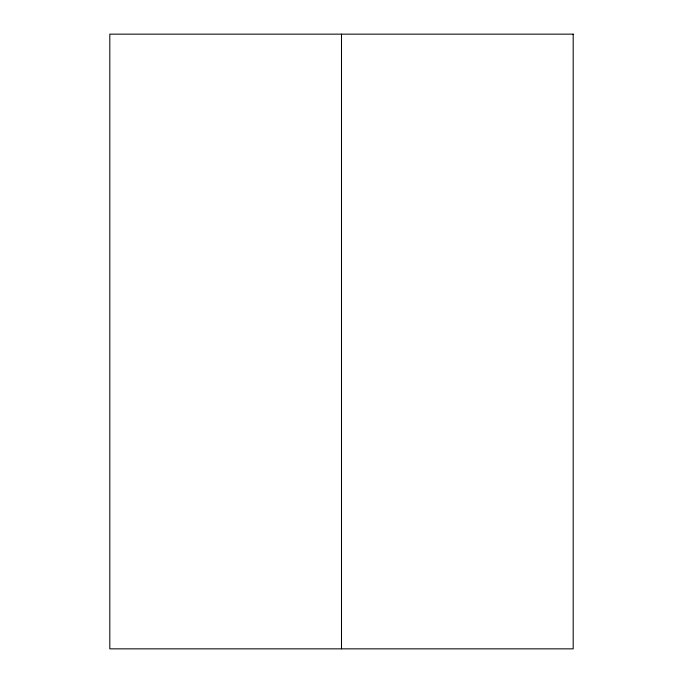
<?xml version="1.0" encoding="UTF-8"?>
<svg xmlns="http://www.w3.org/2000/svg" width="683" height="683" viewBox="0 0 683 683"><rect width="100%" height="100%" fill="white"/><g stroke="black" fill="none" stroke-linecap="round" stroke-linejoin="round"><path stroke-width="1.02" d="M341.5 34.15L341.5 648.85M573.191 34.15L109.809 34.15L109.809 648.85L573.191 648.85L573.191 34.15"/></g></svg>
